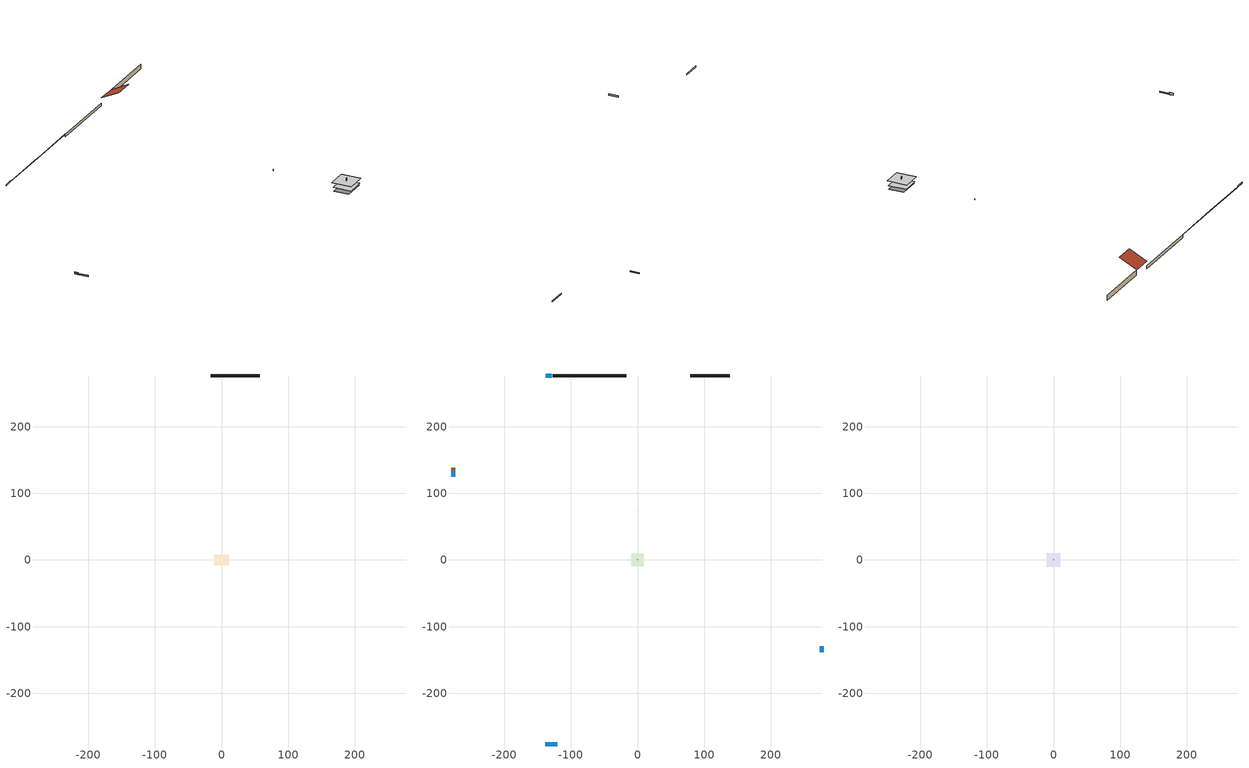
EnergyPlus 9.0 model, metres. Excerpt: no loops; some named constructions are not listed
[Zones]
finished basement
 floor foundation (SlabConstruction): -10.67,-7.62 -10.67,7.62 10.67,7.62 10.67,-7.62 z-2.13
 wall foundation (FndWallConstruction): 57.38,276.71 -15.77,276.71 z-2.13:0.61
living
 floor to finished basement (AdiabaticFloorConstruction Reversed): 9.02,9.02 9.02,-9.02 -9.02,-9.02 -9.02,9.02 z0.61
 wall outside (WallConstruction): 138.36,276.71 79,276.71 z0.61:5.49
 wall outside (RimJoistConstruction): -16.7,276.71 -71.56,276.71 z0.61:0.91
 wall outside (RimJoistConstruction 1): -72.49,276.71 -127.35,276.71 z0.61:0.91
 wall outside (AdiabaticWallConstruction 1): -276.71,138.36 -276.71,134.7 z0.61:2.64
 wall outside (AdiabaticWallConstruction): -138.36,-276.71 -120.07,-276.71 / -128.28,276.71 -137.43,276.71 / 276.71,-138.36 276.71,-129.21 / -276.71,133.77 -276.71,124.63 z0.61:1.83
 wall to unfinished attic (WallConstruction 1 Reversed): -0.61,0 0.61,0 z5.49:7.92
 window (WindowConstruction): -138.36,-276.71 -120.07,-276.71 z0.61:1.83
 window (WindowConstruction 1): -128.28,276.71 -137.43,276.71 z0.61:1.83
 window (WindowConstruction 2): 276.71,-138.36 276.71,-129.21 z0.61:1.83
 window (WindowConstruction 3): -276.71,133.77 -276.71,124.63 z0.61:1.83
 door (Door): -276.71,138.36 -276.71,134.7 z0.61:2.64
res ds res ac asys ret air zone
 floor adiabatic (AdiabaticConst): 0,74 0,74.1 0.1,74.1 0.1,74 z0
 wall adiabatic (AdiabaticConst): 0.1,74 0.1,74.1 0,74.1 0,74 0.1,74 z0:1
 ceiling adiabatic (AdiabaticConst): 0.1,74 0.1,74.1 0,74.1 0,74 z1
res ds res fur gas asys ret air zone
 floor adiabatic (AdiabaticConst): 0,74 0,74.1 0.1,74.1 0.1,74 z0
 wall adiabatic (AdiabaticConst): 0,74.1 0,74 0.1,74 0.1,74.1 0,74.1 z0:1
 ceiling adiabatic (AdiabaticConst): 0.1,74 0.1,74.1 0,74.1 0,74 z1
unfinished attic
 floor to living (FloorConstruction): -9.88,-9.88 -9.88,9.88 9.88,9.88 9.88,-9.88 z5.49
 roof outside (RoofConstruction): 58.31,276.71,5.49 58.31,259.04,14.32 78.07,259.04,14.32 78.07,276.71,5.49
[Construction]
AdiabaticFloorConstruction: FloorFinStudAndAirFloor, Plywood 0.75 in., Wood Floor, Floor Covering
FloorConstruction Reversed: Drywall 0.5 in., FloorUATrussandIns
WallConstruction 1: WallSheathing, WallStudAndCavity 2, Drywall 0.5 in.
[Schedule:Day:Interval]
res lighting schedule allday1: No, 01:00, 0.123751, 02:00, 0.0742506, 04:00, 0.0495004, 05:00, 0.0550333, 06:00, 0.151005, 07:00, 0.354518, 08:00, 0.448634, 09:00, 0.476771, 10:00, 0.490088, 11:00, 0.476763, 12:00, 0.458301, 13:00, 0.444976, 14:00, 0.441055, 15:00, 0.447927, 16:00, 0.48986, 17:00, 0.601585, 18:00, 0.797807, 19:00, 0.978646, 20:00, 0.990805, 21:00, 0.822578, 22:00, 0.620621, 23:00, 0.536431, 24:00, 0.249225
res lighting schedule allday2: No, 01:00, 0.123751, 02:00, 0.0742506, 04:00, 0.0495004, 05:00, 0.0547503, 06:00, 0.149594, 07:00, 0.351204, 08:00, 0.44444, 09:00, 0.470027, 10:00, 0.480931, 11:00, 0.467731, 12:00, 0.449442, 13:00, 0.436241, 14:00, 0.432357, 15:00, 0.435458, 16:00, 0.457541, 17:00, 0.526174, 18:00, 0.674382, 19:00, 0.867815, 20:00, 0.979613, 21:00, 0.912905, 22:00, 0.727145, 23:00, 0.638088, 24:00, 0.249225
res lighting schedule allday3: No, 01:00, 0.123751, 02:00, 0.0742506, 04:00, 0.0495004, 05:00, 0.0539769, 06:00, 0.145737, 07:00, 0.342151, 08:00, 0.432984, 09:00, 0.451822, 10:00, 0.456356, 11:00, 0.443495, 12:00, 0.425678, 13:00, 0.412817, 14:00, 0.409033, 15:00, 0.410444, 16:00, 0.422423, 17:00, 0.463778, 18:00, 0.567207, 19:00, 0.736351, 20:00, 0.89541, 21:00, 0.928337, 22:00, 0.807462, 23:00, 0.499769, 24:00, 0.249225
res lighting schedule allday4: No, 01:00, 0.123751, 02:00, 0.0742506, 04:00, 0.0495004, 05:00, 0.0529206, 06:00, 0.14047, 07:00, 0.329784, 08:00, 0.417334, 09:00, 0.427474, 10:00, 0.423826, 11:00, 0.411431, 12:00, 0.394257, 13:00, 0.381861, 14:00, 0.378214, 15:00, 0.377995, 16:00, 0.379305, 17:00, 0.386076, 18:00, 0.412203, 19:00, 0.483741, 20:00, 0.618803, 21:00, 0.782651, 22:00, 0.880006, 23:00, 0.59731, 24:00, 0.249225
res lighting schedule allday5: No, 01:00, 0.123751, 02:00, 0.0742506, 04:00, 0.0495004, 05:00, 0.0518642, 06:00, 0.135202, 07:00, 0.317417, 08:00, 0.401684, 09:00, 0.403727, 10:00, 0.392499, 11:00, 0.380568, 12:00, 0.364039, 13:00, 0.352108, 14:00, 0.348597, 15:00, 0.348344, 16:00, 0.349185, 17:00, 0.353494, 18:00, 0.37052, 19:00, 0.419884, 20:00, 0.522801, 21:00, 0.670504, 22:00, 0.799058, 23:00, 0.582332, 24:00, 0.249225
res lighting schedule allday6: No, 01:00, 0.123751, 02:00, 0.0742506, 04:00, 0.0495004, 05:00, 0.0510908, 06:00, 0.131346, 07:00, 0.308364, 08:00, 0.390227, 09:00, 0.386724, 10:00, 0.370329, 11:00, 0.358738, 12:00, 0.34268, 13:00, 0.33109, 14:00, 0.327679, 15:00, 0.327431, 16:00, 0.328169, 17:00, 0.3317, 18:00, 0.345176, 19:00, 0.384002, 20:00, 0.467137, 21:00, 0.595227, 22:00, 0.726082, 23:00, 0.557461, 24:00, 0.249225
res lighting schedule allday7: No, 01:00, 0.123751, 02:00, 0.0742506, 04:00, 0.0495004, 05:00, 0.0508078, 06:00, 0.129935, 07:00, 0.30505, 08:00, 0.386033, 09:00, 0.380581, 10:00, 0.362375, 11:00, 0.350909, 12:00, 0.335023, 13:00, 0.323557, 14:00, 0.320183, 15:00, 0.319942, 16:00, 0.320696, 17:00, 0.324296, 18:00, 0.337983, 19:00, 0.377272, 20:00, 0.461059, 21:00, 0.589559, 22:00, 0.71999, 23:00, 0.553959, 24:00, 0.249225
res lighting schedule allday8: No, 01:00, 0.123751, 02:00, 0.0742506, 04:00, 0.0495004, 05:00, 0.0510908, 06:00, 0.131346, 07:00, 0.308364, 08:00, 0.390227, 09:00, 0.386724, 10:00, 0.370329, 11:00, 0.358738, 12:00, 0.34268, 13:00, 0.33109, 14:00, 0.327679, 15:00, 0.327463, 16:00, 0.328508, 17:00, 0.333671, 18:00, 0.353343, 19:00, 0.408235, 20:00, 0.517996, 21:00, 0.667796, 22:00, 0.788015, 23:00, 0.571055, 24:00, 0.249225
res lighting schedule allday9: No, 01:00, 0.123751, 02:00, 0.0742506, 04:00, 0.0495004, 05:00, 0.0518642, 06:00, 0.135202, 07:00, 0.317417, 08:00, 0.401684, 09:00, 0.403727, 10:00, 0.392499, 11:00, 0.380568, 12:00, 0.364039, 13:00, 0.352108, 14:00, 0.348597, 15:00, 0.34858, 16:00, 0.351275, 17:00, 0.363405, 18:00, 0.404274, 19:00, 0.501103, 20:00, 0.656115, 21:00, 0.806081, 22:00, 0.850995, 23:00, 0.561051, 24:00, 0.249225
res lighting schedule allday10: No, 01:00, 0.123751, 02:00, 0.0742506, 04:00, 0.0495004, 05:00, 0.0529206, 06:00, 0.14047, 07:00, 0.329784, 08:00, 0.417334, 09:00, 0.427474, 10:00, 0.423826, 11:00, 0.411431, 12:00, 0.394257, 13:00, 0.381861, 14:00, 0.378214, 15:00, 0.378919, 16:00, 0.386741, 17:00, 0.41682, 18:00, 0.500557, 19:00, 0.655466, 20:00, 0.829225, 21:00, 0.905334, 22:00, 0.820928, 23:00, 0.509707, 24:00, 0.249225
res lighting schedule allday11: No, 01:00, 0.123751, 02:00, 0.0742506, 04:00, 0.0495004, 05:00, 0.0539769, 06:00, 0.145737, 07:00, 0.342151, 08:00, 0.432984, 09:00, 0.451822, 10:00, 0.456356, 11:00, 0.443495, 12:00, 0.425678, 13:00, 0.412817, 14:00, 0.409033, 15:00, 0.421324, 16:00, 0.481818, 17:00, 0.61218, 18:00, 0.804217, 19:00, 0.945912, 20:00, 0.918658, 21:00, 0.747013, 22:00, 0.56552, 23:00, 0.493046, 24:00, 0.249225
res lighting schedule allday12: No, 01:00, 0.123751, 02:00, 0.0742506, 04:00, 0.0495004, 05:00, 0.0547503, 06:00, 0.149594, 07:00, 0.351204, 08:00, 0.44444, 09:00, 0.470027, 10:00, 0.480931, 11:00, 0.467731, 12:00, 0.449442, 13:00, 0.436241, 14:00, 0.432357, 15:00, 0.445561, 16:00, 0.513103, 17:00, 0.660674, 18:00, 0.869445, 19:00, 1, 20:00, 0.932675, 21:00, 0.731582, 22:00, 0.553643, 23:00, 0.488328, 24:00, 0.249225
Schedule Day 17; Schedule Day 1; Schedule Day 16; Schedule Day 18; Schedule Day 19; Schedule Day 2; Schedule Day 20; Schedule Day 21; Schedule Day 3; Schedule Day 4; Schedule Day 5; Schedule Day 7; Schedule Day 8; Schedule Day 9; Window shading schedule allday1; Window shading schedule allday1 1; Window shading schedule allday1 2; Window shading schedule allday1 3; Window shading schedule allday11; Window shading schedule allday11 1; Window shading schedule allday11 2; Window shading schedule allday11 3; Window shading schedule allday12; Window shading schedule allday12 1; Window shading schedule allday12 2; Window shading schedule allday12 3; Window shading schedule allday2; Window shading schedule allday2 1; Window shading schedule allday2 2; Window shading schedule allday2 3; Window shading schedule allday3; Window shading schedule allday3 1; Window shading schedule allday3 2; Window shading schedule allday3 3; Window shading schedule allday4; Window shading schedule allday4 1; Window shading schedule allday4 2; Window shading schedule allday4 3: No, 24:00, 0
res cd electric allday1; res cd electric allday10; res cd electric allday11; res cd electric allday12; res cd electric allday2; res cd electric allday3; res cd electric allday4; res cd electric allday5; res cd electric allday6; res cd electric allday7; res cd electric allday8; res cd electric allday9: No, 01:00, 0.123457, 02:00, 0.0740741, 03:00, 0.0493827, 04:00, 0.0246914, 05:00, 0.0493827, 06:00, 0.0740741, 07:00, 0.197531, 08:00, 0.395062, 09:00, 0.592593, 10:00, 0.839506, 11:00, 0.962963, 12:00, 1, 13:00, 0.91358, 14:00, 0.82716, 15:00, 0.703704, 16:00, 0.753086, 17:00, 0.679012, 18:00, 0.666667, 20:00, 0.62963, 21:00, 0.641975, 22:00, 0.666667, 23:00, 0.54321, 24:00, 0.296296
res misc plug loads schedule allday1; res misc plug loads schedule allday12: No, 01:00, 0.559347, 03:00, 0.517396, 04:00, 0.503412, 05:00, 0.461461, 06:00, 0.503412, 07:00, 0.601298, 08:00, 0.657232, 09:00, 0.475445, 10:00, 0.321624, 11:00, 0.335608, 12:00, 0.349592, 13:00, 0.335608, 14:00, 0.391543, 15:00, 0.433494, 16:00, 0.447477, 17:00, 0.545363, 18:00, 0.741134, 19:00, 0.880971, 20:00, 0.936905, 21:00, 0.99284, 22:00, 0.964873, 23:00, 0.825036, 24:00, 0.699183
res misc plug loads schedule allday10: No, 01:00, 0.443712, 03:00, 0.410434, 04:00, 0.399341, 05:00, 0.366063, 06:00, 0.399341, 07:00, 0.476991, 08:00, 0.521362, 09:00, 0.377156, 10:00, 0.255135, 11:00, 0.266227, 12:00, 0.27732, 13:00, 0.266227, 14:00, 0.310599, 15:00, 0.343877, 16:00, 0.35497, 17:00, 0.43262, 18:00, 0.587919, 19:00, 0.698847, 20:00, 0.743218, 21:00, 0.787589, 22:00, 0.765404, 23:00, 0.654476, 24:00, 0.55464
res misc plug loads schedule allday11: No, 01:00, 0.442368, 03:00, 0.40919, 04:00, 0.398131, 05:00, 0.364953, 06:00, 0.398131, 07:00, 0.475545, 08:00, 0.519782, 09:00, 0.376013, 10:00, 0.254361, 11:00, 0.265421, 12:00, 0.27648, 13:00, 0.265421, 14:00, 0.309657, 15:00, 0.342835, 16:00, 0.353894, 17:00, 0.431309, 18:00, 0.586137, 19:00, 0.696729, 20:00, 0.740966, 21:00, 0.785203, 22:00, 0.763084, 23:00, 0.652493, 24:00, 0.55296
res misc plug loads schedule allday2: No, 01:00, 0.56338, 03:00, 0.521127, 04:00, 0.507042, 05:00, 0.464789, 06:00, 0.507042, 07:00, 0.605634, 08:00, 0.661972, 09:00, 0.478873, 10:00, 0.323944, 11:00, 0.338028, 12:00, 0.352113, 13:00, 0.338028, 14:00, 0.394366, 15:00, 0.43662, 16:00, 0.450704, 17:00, 0.549296, 18:00, 0.746479, 19:00, 0.887324, 20:00, 0.943662, 21:00, 1, 22:00, 0.971831, 23:00, 0.830986, 24:00, 0.704225
res misc plug loads schedule allday3; res misc plug loads schedule allday5: No, 01:00, 0.445057, 03:00, 0.411678, 04:00, 0.400551, 05:00, 0.367172, 06:00, 0.400551, 07:00, 0.478436, 08:00, 0.522942, 09:00, 0.378298, 10:00, 0.255908, 11:00, 0.267034, 12:00, 0.278161, 13:00, 0.267034, 14:00, 0.31154, 15:00, 0.344919, 16:00, 0.356046, 17:00, 0.433931, 18:00, 0.5897, 19:00, 0.700965, 20:00, 0.74547, 21:00, 0.789976, 22:00, 0.767723, 23:00, 0.656459, 24:00, 0.556321
res misc plug loads schedule allday4: No, 01:00, 0.443264, 03:00, 0.410019, 04:00, 0.398938, 05:00, 0.365693, 06:00, 0.398938, 07:00, 0.476509, 08:00, 0.520835, 09:00, 0.376775, 10:00, 0.254877, 11:00, 0.265959, 12:00, 0.27704, 13:00, 0.265959, 14:00, 0.310285, 15:00, 0.34353, 16:00, 0.354611, 17:00, 0.432183, 18:00, 0.587325, 19:00, 0.698141, 20:00, 0.742468, 21:00, 0.786794, 22:00, 0.764631, 23:00, 0.653815, 24:00, 0.55408
res misc plug loads schedule allday6; res misc plug loads schedule allday9: No, 01:00, 0.370657, 03:00, 0.342857, 04:00, 0.333591, 05:00, 0.305792, 06:00, 0.333591, 07:00, 0.398456, 08:00, 0.435522, 09:00, 0.315058, 10:00, 0.213128, 11:00, 0.222394, 12:00, 0.23166, 13:00, 0.222394, 14:00, 0.25946, 15:00, 0.287259, 16:00, 0.296525, 17:00, 0.36139, 18:00, 0.49112, 19:00, 0.583784, 20:00, 0.62085, 21:00, 0.657916, 22:00, 0.639383, 23:00, 0.546719, 24:00, 0.463321
res misc plug loads schedule allday7; res misc plug loads schedule allday8: No, 01:00, 0.367968, 03:00, 0.34037, 04:00, 0.331171, 05:00, 0.303573, 06:00, 0.331171, 07:00, 0.395565, 08:00, 0.432362, 09:00, 0.312772, 10:00, 0.211581, 11:00, 0.220781, 12:00, 0.22998, 13:00, 0.220781, 14:00, 0.257577, 15:00, 0.285175, 16:00, 0.294374, 17:00, 0.358768, 18:00, 0.487557, 19:00, 0.579549, 20:00, 0.616346, 21:00, 0.653142, 22:00, 0.634744, 23:00, 0.542752, 24:00, 0.459959
res mv_1 bath exhaust schedule allday1; res mv_1 bath exhaust schedule allday10; res mv_1 bath exhaust schedule allday11; res mv_1 bath exhaust schedule allday12; res mv_1 bath exhaust schedule allday2; res mv_1 bath exhaust schedule allday3; res mv_1 bath exhaust schedule allday4; res mv_1 bath exhaust schedule allday5; res mv_1 bath exhaust schedule allday6; res mv_1 bath exhaust schedule allday7; res mv_1 bath exhaust schedule allday8; res mv_1 bath exhaust schedule allday9: No, 04:00, 0, 05:00, 1, 24:00, 0
res mv_1 range exhaust schedule allday1; res mv_1 range exhaust schedule allday10; res mv_1 range exhaust schedule allday11; res mv_1 range exhaust schedule allday12; res mv_1 range exhaust schedule allday2; res mv_1 range exhaust schedule allday3; res mv_1 range exhaust schedule allday4; res mv_1 range exhaust schedule allday5; res mv_1 range exhaust schedule allday6; res mv_1 range exhaust schedule allday7; res mv_1 range exhaust schedule allday8; res mv_1 range exhaust schedule allday9: No, 15:00, 0, 16:00, 1, 24:00, 0
res nv_1 availability schedule allday1 on; res nv_1 availability schedule allday1 on 1; res nv_1 availability schedule allday1 on 10; res nv_1 availability schedule allday1 on 11; res nv_1 availability schedule allday1 on 2; res nv_1 availability schedule allday1 on 3; res nv_1 availability schedule allday1 on 4; res nv_1 availability schedule allday1 on 5; res nv_1 availability schedule allday1 on 6; res nv_1 availability schedule allday1 on 7; res nv_1 availability schedule allday1 on 8; res nv_1 availability schedule allday1 on 9: No, 01:00, 1, 02:00, 1, 03:00, 1, 04:00, 1, 05:00, 1, 06:00, 1, 07:00, 1, 08:00, 1, 09:00, 1, 10:00, 1, 11:00, 1, 12:00, 1, 13:00, 1, 14:00, 1, 15:00, 1, 16:00, 1, 17:00, 1, 18:00, 1, 19:00, 1, 20:00, 1, 21:00, 1, 22:00, 1, 23:00, 1, 24:00, 1
res nv_1 temp schedule allday1; res nv_1 temp schedule allday11; res nv_1 temp schedule allday12; res nv_1 temp schedule allday2; res nv_1 temp schedule allday3; res nv_1 temp schedule allday4: No, 01:00, 25, 24:00, 23.8889
res nv_1 temp schedule allday10; res nv_1 temp schedule allday5; res nv_1 temp schedule allday6: No, 24:00, 20.5556
res nv_1 temp schedule allday7; res nv_1 temp schedule allday8; res nv_1 temp schedule allday9: No, 01:00, 20.5556, 24:00, 22.2222
res occupants schedule allday1; res occupants schedule allday10; res occupants schedule allday11; res occupants schedule allday12; res occupants schedule allday2; res occupants schedule allday3; res occupants schedule allday4; res occupants schedule allday5; res occupants schedule allday6; res occupants schedule allday7; res occupants schedule allday8; res occupants schedule allday9: No, 07:00, 1, 08:00, 0.8831, 09:00, 0.40861, 16:00, 0.24189, 17:00, 0.29498, 18:00, 0.5531, 21:00, 0.89693, 24:00, 1
res range electric allday1; res range electric allday12; res range electric allday2: No, 02:00, 0.0466667, 04:00, 0.0266667, 05:00, 0.0466667, 06:00, 0.0733333, 07:00, 0.166667, 08:00, 0.28, 09:00, 0.306667, 10:00, 0.32, 11:00, 0.28, 12:00, 0.333333, 13:00, 0.38, 14:00, 0.306667, 15:00, 0.38, 16:00, 0.293333, 17:00, 0.613333, 18:00, 1, 19:00, 0.78, 20:00, 0.4, 21:00, 0.233333, 22:00, 0.166667, 23:00, 0.106667, 24:00, 0.0733333
res range electric allday10; res range electric allday11: No, 02:00, 0.0461562, 04:00, 0.026375, 05:00, 0.0461562, 06:00, 0.0725311, 07:00, 0.164844, 08:00, 0.276937, 09:00, 0.303312, 10:00, 0.3165, 11:00, 0.276937, 12:00, 0.329687, 13:00, 0.375843, 14:00, 0.303312, 15:00, 0.375843, 16:00, 0.290125, 17:00, 0.606624, 18:00, 0.989061, 19:00, 0.771468, 20:00, 0.395624, 21:00, 0.230781, 22:00, 0.164844, 23:00, 0.1055, 24:00, 0.0725311
res range electric allday3; res range electric allday5: No, 02:00, 0.0421574, 04:00, 0.0240899, 05:00, 0.0421574, 06:00, 0.0662473, 07:00, 0.150562, 08:00, 0.252944, 09:00, 0.277034, 10:00, 0.289079, 11:00, 0.252944, 12:00, 0.301124, 13:00, 0.343282, 14:00, 0.277034, 15:00, 0.343282, 16:00, 0.264989, 17:00, 0.554069, 18:00, 0.903373, 19:00, 0.704631, 20:00, 0.361349, 21:00, 0.210787, 22:00, 0.150562, 23:00, 0.0963598, 24:00, 0.0662473
res range electric allday4: No, 02:00, 0.0419872, 04:00, 0.0239927, 05:00, 0.0419872, 06:00, 0.0659799, 07:00, 0.149954, 08:00, 0.251923, 09:00, 0.275916, 10:00, 0.287912, 11:00, 0.251923, 12:00, 0.299909, 13:00, 0.341896, 14:00, 0.275916, 15:00, 0.341896, 16:00, 0.26392, 17:00, 0.551832, 18:00, 0.899727, 19:00, 0.701787, 20:00, 0.359891, 21:00, 0.209936, 22:00, 0.149954, 23:00, 0.0959708, 24:00, 0.0659799
res range electric allday6; res range electric allday9: No, 02:00, 0.0378608, 04:00, 0.0216348, 05:00, 0.0378608, 06:00, 0.0594956, 07:00, 0.135217, 08:00, 0.227165, 09:00, 0.2488, 10:00, 0.259617, 11:00, 0.227165, 12:00, 0.270435, 13:00, 0.308295, 14:00, 0.2488, 15:00, 0.308295, 16:00, 0.237982, 17:00, 0.4976, 18:00, 0.811304, 19:00, 0.632817, 20:00, 0.324521, 21:00, 0.189304, 22:00, 0.135217, 23:00, 0.086539, 24:00, 0.0594956
res range electric allday7; res range electric allday8: No, 02:00, 0.0381161, 04:00, 0.0217806, 05:00, 0.0381161, 06:00, 0.0598967, 07:00, 0.136129, 08:00, 0.228696, 09:00, 0.250477, 10:00, 0.261367, 11:00, 0.228696, 12:00, 0.272258, 13:00, 0.310374, 14:00, 0.250477, 15:00, 0.310374, 16:00, 0.239587, 17:00, 0.500954, 18:00, 0.816773, 19:00, 0.637083, 20:00, 0.326709, 21:00, 0.19058, 22:00, 0.136129, 23:00, 0.0871225, 24:00, 0.0598967
res refrig allday1; res refrig allday12: No, 01:00, 0.610949, 02:00, 0.595675, 03:00, 0.580401, 04:00, 0.565128, 06:00, 0.549854, 07:00, 0.580401, 08:00, 0.610949, 10:00, 0.626223, 12:00, 0.610949, 15:00, 0.641496, 16:00, 0.626223, 17:00, 0.672044, 18:00, 0.733139, 19:00, 0.763686, 20:00, 0.733139, 21:00, 0.717865, 22:00, 0.702591, 23:00, 0.672044, 24:00, 0.626223
res refrig allday10: No, 01:00, 0.679562, 02:00, 0.662573, 03:00, 0.645584, 04:00, 0.628595, 06:00, 0.611606, 07:00, 0.645584, 08:00, 0.679562, 10:00, 0.696551, 12:00, 0.679562, 15:00, 0.71354, 16:00, 0.696551, 17:00, 0.747518, 18:00, 0.815474, 19:00, 0.849453, 20:00, 0.815474, 21:00, 0.798485, 22:00, 0.781496, 23:00, 0.747518, 24:00, 0.696551
res refrig allday11: No, 01:00, 0.675182, 02:00, 0.658303, 03:00, 0.641423, 04:00, 0.624544, 06:00, 0.607664, 07:00, 0.641423, 08:00, 0.675182, 10:00, 0.692062, 12:00, 0.675182, 15:00, 0.708942, 16:00, 0.692062, 17:00, 0.742701, 18:00, 0.810219, 19:00, 0.843978, 20:00, 0.810219, 21:00, 0.793339, 22:00, 0.77646, 23:00, 0.742701, 24:00, 0.692062
res refrig allday2: No, 01:00, 0.609489, 02:00, 0.594252, 03:00, 0.579015, 04:00, 0.563777, 06:00, 0.54854, 07:00, 0.579015, 08:00, 0.609489, 10:00, 0.624726, 12:00, 0.609489, 15:00, 0.639964, 16:00, 0.624726, 17:00, 0.670438, 18:00, 0.731387, 19:00, 0.761861, 20:00, 0.731387, 21:00, 0.71615, 22:00, 0.700912, 23:00, 0.670438, 24:00, 0.624726
res refrig allday3; res refrig allday4; res refrig allday5: No, 01:00, 0.791241, 02:00, 0.77146, 03:00, 0.751679, 04:00, 0.731898, 06:00, 0.712117, 07:00, 0.751679, 08:00, 0.791241, 10:00, 0.811022, 12:00, 0.791241, 15:00, 0.830803, 16:00, 0.811022, 17:00, 0.870365, 18:00, 0.949489, 19:00, 0.989051, 20:00, 0.949489, 21:00, 0.929708, 22:00, 0.909927, 23:00, 0.870365, 24:00, 0.811022
res refrig allday6; res refrig allday7; res refrig allday8; res refrig allday9: No, 01:00, 0.8, 02:00, 0.78, 03:00, 0.76, 04:00, 0.74, 06:00, 0.72, 07:00, 0.76, 08:00, 0.8, 10:00, 0.82, 12:00, 0.8, 15:00, 0.84, 16:00, 0.82, 17:00, 0.88, 18:00, 0.96, 19:00, 1, 20:00, 0.96, 21:00, 0.94, 22:00, 0.92, 23:00, 0.88, 24:00, 0.82
Schedule Day 6: No, 24:00, 117.228
Window shading schedule allday10; Window shading schedule allday10 1; Window shading schedule allday10 2; Window shading schedule allday10 3; Window shading schedule allday5; Window shading schedule allday5 1; Window shading schedule allday5 2; Window shading schedule allday5 3; Window shading schedule allday6; Window shading schedule allday6 1; Window shading schedule allday6 2; Window shading schedule allday6 3; Window shading schedule allday7; Window shading schedule allday7 1; Window shading schedule allday7 2; Window shading schedule allday7 3; Window shading schedule allday8; Window shading schedule allday8 1; Window shading schedule allday8 2; Window shading schedule allday8 3; Window shading schedule allday9; Window shading schedule allday9 1; Window shading schedule allday9 2; Window shading schedule allday9 3: No, 24:00, 1
[Schedule:Week:Daily]
res lighting schedule Week Rule - Jan1-Jan6: Schedule Day 17, res lighting schedule allday1, res lighting schedule allday1, res lighting schedule allday1, res lighting schedule allday1, res lighting schedule allday1, res lighting schedule allday1, Schedule Day 17, Schedule Day 17, Schedule Day 17, Schedule Day 17, Schedule Day 17
res lighting schedule Week Rule - Jan7-Jan27: res lighting schedule allday1, res lighting schedule allday1, res lighting schedule allday1, res lighting schedule allday1, res lighting schedule allday1, res lighting schedule allday1, res lighting schedule allday1, Schedule Day 17, Schedule Day 17, Schedule Day 17, Schedule Day 17, Schedule Day 17
res lighting schedule Week Rule - Jan28-Feb3: res lighting schedule allday1, res lighting schedule allday1, res lighting schedule allday1, res lighting schedule allday1, res lighting schedule allday2, res lighting schedule allday2, res lighting schedule allday2, Schedule Day 17, Schedule Day 17, Schedule Day 17, Schedule Day 17, Schedule Day 17
res lighting schedule Week Rule - Feb4-Feb24: res lighting schedule allday2, res lighting schedule allday2, res lighting schedule allday2, res lighting schedule allday2, res lighting schedule allday2, res lighting schedule allday2, res lighting schedule allday2, Schedule Day 17, Schedule Day 17, Schedule Day 17, Schedule Day 17, Schedule Day 17
res lighting schedule Week Rule - Feb25-Mar3: res lighting schedule allday2, res lighting schedule allday2, res lighting schedule allday2, res lighting schedule allday2, res lighting schedule allday3, res lighting schedule allday3, res lighting schedule allday3, Schedule Day 17, Schedule Day 17, Schedule Day 17, Schedule Day 17, Schedule Day 17
res lighting schedule Week Rule - Mar4-Mar31: res lighting schedule allday3, res lighting schedule allday3, res lighting schedule allday3, res lighting schedule allday3, res lighting schedule allday3, res lighting schedule allday3, res lighting schedule allday3, Schedule Day 17, Schedule Day 17, Schedule Day 17, Schedule Day 17, Schedule Day 17
res lighting schedule Week Rule - Apr1-Apr28: res lighting schedule allday4, res lighting schedule allday4, res lighting schedule allday4, res lighting schedule allday4, res lighting schedule allday4, res lighting schedule allday4, res lighting schedule allday4, Schedule Day 17, Schedule Day 17, Schedule Day 17, Schedule Day 17, Schedule Day 17
res lighting schedule Week Rule - Apr29-May5: res lighting schedule allday4, res lighting schedule allday4, res lighting schedule allday5, res lighting schedule allday5, res lighting schedule allday5, res lighting schedule allday5, res lighting schedule allday5, Schedule Day 17, Schedule Day 17, Schedule Day 17, Schedule Day 17, Schedule Day 17
res lighting schedule Week Rule - May6-May26: res lighting schedule allday5, res lighting schedule allday5, res lighting schedule allday5, res lighting schedule allday5, res lighting schedule allday5, res lighting schedule allday5, res lighting schedule allday5, Schedule Day 17, Schedule Day 17, Schedule Day 17, Schedule Day 17, Schedule Day 17
res lighting schedule Week Rule - May27-Jun2: res lighting schedule allday5, res lighting schedule allday5, res lighting schedule allday5, res lighting schedule allday5, res lighting schedule allday5, res lighting schedule allday6, res lighting schedule allday6, Schedule Day 17, Schedule Day 17, Schedule Day 17, Schedule Day 17, Schedule Day 17
res lighting schedule Week Rule - Jun3-Jun30: res lighting schedule allday6, res lighting schedule allday6, res lighting schedule allday6, res lighting schedule allday6, res lighting schedule allday6, res lighting schedule allday6, res lighting schedule allday6, Schedule Day 17, Schedule Day 17, Schedule Day 17, Schedule Day 17, Schedule Day 17
res lighting schedule Week Rule - Jul1-Jul28: res lighting schedule allday7, res lighting schedule allday7, res lighting schedule allday7, res lighting schedule allday7, res lighting schedule allday7, res lighting schedule allday7, res lighting schedule allday7, Schedule Day 17, Schedule Day 17, Schedule Day 17, Schedule Day 17, Schedule Day 17
res lighting schedule Week Rule - Jul29-Aug4: res lighting schedule allday7, res lighting schedule allday7, res lighting schedule allday7, res lighting schedule allday8, res lighting schedule allday8, res lighting schedule allday8, res lighting schedule allday8, Schedule Day 17, Schedule Day 17, Schedule Day 17, Schedule Day 17, Schedule Day 17
res lighting schedule Week Rule - Aug5-Aug25: res lighting schedule allday8, res lighting schedule allday8, res lighting schedule allday8, res lighting schedule allday8, res lighting schedule allday8, res lighting schedule allday8, res lighting schedule allday8, Schedule Day 17, Schedule Day 17, Schedule Day 17, Schedule Day 17, Schedule Day 17
res lighting schedule Week Rule - Aug26-Sep1: res lighting schedule allday8, res lighting schedule allday8, res lighting schedule allday8, res lighting schedule allday8, res lighting schedule allday8, res lighting schedule allday8, res lighting schedule allday9, Schedule Day 17, Schedule Day 17, Schedule Day 17, Schedule Day 17, Schedule Day 17
res lighting schedule Week Rule - Sep2-Sep29: res lighting schedule allday9, res lighting schedule allday9, res lighting schedule allday9, res lighting schedule allday9, res lighting schedule allday9, res lighting schedule allday9, res lighting schedule allday9, Schedule Day 17, Schedule Day 17, Schedule Day 17, Schedule Day 17, Schedule Day 17
res lighting schedule Week Rule - Sep30-Oct6: res lighting schedule allday9, res lighting schedule allday10, res lighting schedule allday10, res lighting schedule allday10, res lighting schedule allday10, res lighting schedule allday10, res lighting schedule allday10, Schedule Day 17, Schedule Day 17, Schedule Day 17, Schedule Day 17, Schedule Day 17
res lighting schedule Week Rule - Oct7-Oct27: res lighting schedule allday10, res lighting schedule allday10, res lighting schedule allday10, res lighting schedule allday10, res lighting schedule allday10, res lighting schedule allday10, res lighting schedule allday10, Schedule Day 17, Schedule Day 17, Schedule Day 17, Schedule Day 17, Schedule Day 17
res lighting schedule Week Rule - Oct28-Nov3: res lighting schedule allday10, res lighting schedule allday10, res lighting schedule allday10, res lighting schedule allday10, res lighting schedule allday11, res lighting schedule allday11, res lighting schedule allday11, Schedule Day 17, Schedule Day 17, Schedule Day 17, Schedule Day 17, Schedule Day 17
res lighting schedule Week Rule - Nov4-Nov24: res lighting schedule allday11, res lighting schedule allday11, res lighting schedule allday11, res lighting schedule allday11, res lighting schedule allday11, res lighting schedule allday11, res lighting schedule allday11, Schedule Day 17, Schedule Day 17, Schedule Day 17, Schedule Day 17, Schedule Day 17
res lighting schedule Week Rule - Nov25-Dec1: res lighting schedule allday11, res lighting schedule allday11, res lighting schedule allday11, res lighting schedule allday11, res lighting schedule allday11, res lighting schedule allday11, res lighting schedule allday12, Schedule Day 17, Schedule Day 17, Schedule Day 17, Schedule Day 17, Schedule Day 17
res lighting schedule Week Rule - Dec2-Dec31: res lighting schedule allday12, res lighting schedule allday12, res lighting schedule allday12, res lighting schedule allday12, res lighting schedule allday12, res lighting schedule allday12, res lighting schedule allday12, Schedule Day 17, Schedule Day 17, Schedule Day 17, Schedule Day 17, Schedule Day 17
res cd electric Week Rule - Jan1-Jan6: Schedule Day 7, res cd electric allday1, res cd electric allday1, res cd electric allday1, res cd electric allday1, res cd electric allday1, res cd electric allday1, Schedule Day 7, Schedule Day 7, Schedule Day 7, Schedule Day 7, Schedule Day 7
res cd electric Week Rule - Jan7-Jan27: res cd electric allday1, res cd electric allday1, res cd electric allday1, res cd electric allday1, res cd electric allday1, res cd electric allday1, res cd electric allday1, Schedule Day 7, Schedule Day 7, Schedule Day 7, Schedule Day 7, Schedule Day 7
res cd electric Week Rule - Jan28-Feb3: res cd electric allday1, res cd electric allday1, res cd electric allday1, res cd electric allday1, res cd electric allday2, res cd electric allday2, res cd electric allday2, Schedule Day 7, Schedule Day 7, Schedule Day 7, Schedule Day 7, Schedule Day 7
res cd electric Week Rule - Feb4-Feb24: res cd electric allday2, res cd electric allday2, res cd electric allday2, res cd electric allday2, res cd electric allday2, res cd electric allday2, res cd electric allday2, Schedule Day 7, Schedule Day 7, Schedule Day 7, Schedule Day 7, Schedule Day 7
res cd electric Week Rule - Feb25-Mar3: res cd electric allday2, res cd electric allday2, res cd electric allday2, res cd electric allday2, res cd electric allday3, res cd electric allday3, res cd electric allday3, Schedule Day 7, Schedule Day 7, Schedule Day 7, Schedule Day 7, Schedule Day 7
res cd electric Week Rule - Mar4-Mar31: res cd electric allday3, res cd electric allday3, res cd electric allday3, res cd electric allday3, res cd electric allday3, res cd electric allday3, res cd electric allday3, Schedule Day 7, Schedule Day 7, Schedule Day 7, Schedule Day 7, Schedule Day 7
res cd electric Week Rule - Apr1-Apr28: res cd electric allday4, res cd electric allday4, res cd electric allday4, res cd electric allday4, res cd electric allday4, res cd electric allday4, res cd electric allday4, Schedule Day 7, Schedule Day 7, Schedule Day 7, Schedule Day 7, Schedule Day 7
res cd electric Week Rule - Apr29-May5: res cd electric allday4, res cd electric allday4, res cd electric allday5, res cd electric allday5, res cd electric allday5, res cd electric allday5, res cd electric allday5, Schedule Day 7, Schedule Day 7, Schedule Day 7, Schedule Day 7, Schedule Day 7
res cd electric Week Rule - May6-May26: res cd electric allday5, res cd electric allday5, res cd electric allday5, res cd electric allday5, res cd electric allday5, res cd electric allday5, res cd electric allday5, Schedule Day 7, Schedule Day 7, Schedule Day 7, Schedule Day 7, Schedule Day 7
res cd electric Week Rule - May27-Jun2: res cd electric allday5, res cd electric allday5, res cd electric allday5, res cd electric allday5, res cd electric allday5, res cd electric allday6, res cd electric allday6, Schedule Day 7, Schedule Day 7, Schedule Day 7, Schedule Day 7, Schedule Day 7
res cd electric Week Rule - Jun3-Jun30: res cd electric allday6, res cd electric allday6, res cd electric allday6, res cd electric allday6, res cd electric allday6, res cd electric allday6, res cd electric allday6, Schedule Day 7, Schedule Day 7, Schedule Day 7, Schedule Day 7, Schedule Day 7
res cd electric Week Rule - Jul1-Jul28: res cd electric allday7, res cd electric allday7, res cd electric allday7, res cd electric allday7, res cd electric allday7, res cd electric allday7, res cd electric allday7, Schedule Day 7, Schedule Day 7, Schedule Day 7, Schedule Day 7, Schedule Day 7
res cd electric Week Rule - Jul29-Aug4: res cd electric allday7, res cd electric allday7, res cd electric allday7, res cd electric allday8, res cd electric allday8, res cd electric allday8, res cd electric allday8, Schedule Day 7, Schedule Day 7, Schedule Day 7, Schedule Day 7, Schedule Day 7
res cd electric Week Rule - Aug5-Aug25: res cd electric allday8, res cd electric allday8, res cd electric allday8, res cd electric allday8, res cd electric allday8, res cd electric allday8, res cd electric allday8, Schedule Day 7, Schedule Day 7, Schedule Day 7, Schedule Day 7, Schedule Day 7
res cd electric Week Rule - Aug26-Sep1: res cd electric allday8, res cd electric allday8, res cd electric allday8, res cd electric allday8, res cd electric allday8, res cd electric allday8, res cd electric allday9, Schedule Day 7, Schedule Day 7, Schedule Day 7, Schedule Day 7, Schedule Day 7
res cd electric Week Rule - Sep2-Sep29: res cd electric allday9, res cd electric allday9, res cd electric allday9, res cd electric allday9, res cd electric allday9, res cd electric allday9, res cd electric allday9, Schedule Day 7, Schedule Day 7, Schedule Day 7, Schedule Day 7, Schedule Day 7
res cd electric Week Rule - Sep30-Oct6: res cd electric allday9, res cd electric allday10, res cd electric allday10, res cd electric allday10, res cd electric allday10, res cd electric allday10, res cd electric allday10, Schedule Day 7, Schedule Day 7, Schedule Day 7, Schedule Day 7, Schedule Day 7
res cd electric Week Rule - Oct7-Oct27: res cd electric allday10, res cd electric allday10, res cd electric allday10, res cd electric allday10, res cd electric allday10, res cd electric allday10, res cd electric allday10, Schedule Day 7, Schedule Day 7, Schedule Day 7, Schedule Day 7, Schedule Day 7
res cd electric Week Rule - Oct28-Nov3: res cd electric allday10, res cd electric allday10, res cd electric allday10, res cd electric allday10, res cd electric allday11, res cd electric allday11, res cd electric allday11, Schedule Day 7, Schedule Day 7, Schedule Day 7, Schedule Day 7, Schedule Day 7
res cd electric Week Rule - Nov4-Nov24: res cd electric allday11, res cd electric allday11, res cd electric allday11, res cd electric allday11, res cd electric allday11, res cd electric allday11, res cd electric allday11, Schedule Day 7, Schedule Day 7, Schedule Day 7, Schedule Day 7, Schedule Day 7
res cd electric Week Rule - Nov25-Dec1: res cd electric allday11, res cd electric allday11, res cd electric allday11, res cd electric allday11, res cd electric allday11, res cd electric allday11, res cd electric allday12, Schedule Day 7, Schedule Day 7, Schedule Day 7, Schedule Day 7, Schedule Day 7
res cd electric Week Rule - Dec2-Dec31: res cd electric allday12, res cd electric allday12, res cd electric allday12, res cd electric allday12, res cd electric allday12, res cd electric allday12, res cd electric allday12, Schedule Day 7, Schedule Day 7, Schedule Day 7, Schedule Day 7, Schedule Day 7
res misc plug loads schedule Week Rule - Jan1-Jan6: Schedule Day 16, res misc plug loads schedule allday1, res misc plug loads schedule allday1, res misc plug loads schedule allday1, res misc plug loads schedule allday1, res misc plug loads schedule allday1, res misc plug loads schedule allday1, Schedule Day 16, Schedule Day 16, Schedule Day 16, Schedule Day 16, Schedule Day 16
res misc plug loads schedule Week Rule - Jan7-Jan27: res misc plug loads schedule allday1, res misc plug loads schedule allday1, res misc plug loads schedule allday1, res misc plug loads schedule allday1, res misc plug loads schedule allday1, res misc plug loads schedule allday1, res misc plug loads schedule allday1, Schedule Day 16, Schedule Day 16, Schedule Day 16, Schedule Day 16, Schedule Day 16
res misc plug loads schedule Week Rule - Jan28-Feb3: res misc plug loads schedule allday1, res misc plug loads schedule allday1, res misc plug loads schedule allday1, res misc plug loads schedule allday1, res misc plug loads schedule allday2, res misc plug loads schedule allday2, res misc plug loads schedule allday2, Schedule Day 16, Schedule Day 16, Schedule Day 16, Schedule Day 16, Schedule Day 16
res misc plug loads schedule Week Rule - Feb4-Feb24: res misc plug loads schedule allday2, res misc plug loads schedule allday2, res misc plug loads schedule allday2, res misc plug loads schedule allday2, res misc plug loads schedule allday2, res misc plug loads schedule allday2, res misc plug loads schedule allday2, Schedule Day 16, Schedule Day 16, Schedule Day 16, Schedule Day 16, Schedule Day 16
res misc plug loads schedule Week Rule - Feb25-Mar3: res misc plug loads schedule allday2, res misc plug loads schedule allday2, res misc plug loads schedule allday2, res misc plug loads schedule allday2, res misc plug loads schedule allday3, res misc plug loads schedule allday3, res misc plug loads schedule allday3, Schedule Day 16, Schedule Day 16, Schedule Day 16, Schedule Day 16, Schedule Day 16
res misc plug loads schedule Week Rule - Mar4-Mar31: res misc plug loads schedule allday3, res misc plug loads schedule allday3, res misc plug loads schedule allday3, res misc plug loads schedule allday3, res misc plug loads schedule allday3, res misc plug loads schedule allday3, res misc plug loads schedule allday3, Schedule Day 16, Schedule Day 16, Schedule Day 16, Schedule Day 16, Schedule Day 16
res misc plug loads schedule Week Rule - Apr1-Apr28: res misc plug loads schedule allday4, res misc plug loads schedule allday4, res misc plug loads schedule allday4, res misc plug loads schedule allday4, res misc plug loads schedule allday4, res misc plug loads schedule allday4, res misc plug loads schedule allday4, Schedule Day 16, Schedule Day 16, Schedule Day 16, Schedule Day 16, Schedule Day 16
res misc plug loads schedule Week Rule - Apr29-May5: res misc plug loads schedule allday4, res misc plug loads schedule allday4, res misc plug loads schedule allday5, res misc plug loads schedule allday5, res misc plug loads schedule allday5, res misc plug loads schedule allday5, res misc plug loads schedule allday5, Schedule Day 16, Schedule Day 16, Schedule Day 16, Schedule Day 16, Schedule Day 16
res misc plug loads schedule Week Rule - May6-May26: res misc plug loads schedule allday5, res misc plug loads schedule allday5, res misc plug loads schedule allday5, res misc plug loads schedule allday5, res misc plug loads schedule allday5, res misc plug loads schedule allday5, res misc plug loads schedule allday5, Schedule Day 16, Schedule Day 16, Schedule Day 16, Schedule Day 16, Schedule Day 16
res misc plug loads schedule Week Rule - May27-Jun2: res misc plug loads schedule allday5, res misc plug loads schedule allday5, res misc plug loads schedule allday5, res misc plug loads schedule allday5, res misc plug loads schedule allday5, res misc plug loads schedule allday6, res misc plug loads schedule allday6, Schedule Day 16, Schedule Day 16, Schedule Day 16, Schedule Day 16, Schedule Day 16
res misc plug loads schedule Week Rule - Jun3-Jun30: res misc plug loads schedule allday6, res misc plug loads schedule allday6, res misc plug loads schedule allday6, res misc plug loads schedule allday6, res misc plug loads schedule allday6, res misc plug loads schedule allday6, res misc plug loads schedule allday6, Schedule Day 16, Schedule Day 16, Schedule Day 16, Schedule Day 16, Schedule Day 16
res misc plug loads schedule Week Rule - Jul1-Jul28: res misc plug loads schedule allday7, res misc plug loads schedule allday7, res misc plug loads schedule allday7, res misc plug loads schedule allday7, res misc plug loads schedule allday7, res misc plug loads schedule allday7, res misc plug loads schedule allday7, Schedule Day 16, Schedule Day 16, Schedule Day 16, Schedule Day 16, Schedule Day 16
res misc plug loads schedule Week Rule - Jul29-Aug4: res misc plug loads schedule allday7, res misc plug loads schedule allday7, res misc plug loads schedule allday7, res misc plug loads schedule allday8, res misc plug loads schedule allday8, res misc plug loads schedule allday8, res misc plug loads schedule allday8, Schedule Day 16, Schedule Day 16, Schedule Day 16, Schedule Day 16, Schedule Day 16
res misc plug loads schedule Week Rule - Aug5-Aug25: res misc plug loads schedule allday8, res misc plug loads schedule allday8, res misc plug loads schedule allday8, res misc plug loads schedule allday8, res misc plug loads schedule allday8, res misc plug loads schedule allday8, res misc plug loads schedule allday8, Schedule Day 16, Schedule Day 16, Schedule Day 16, Schedule Day 16, Schedule Day 16
res misc plug loads schedule Week Rule - Aug26-Sep1: res misc plug loads schedule allday8, res misc plug loads schedule allday8, res misc plug loads schedule allday8, res misc plug loads schedule allday8, res misc plug loads schedule allday8, res misc plug loads schedule allday8, res misc plug loads schedule allday9, Schedule Day 16, Schedule Day 16, Schedule Day 16, Schedule Day 16, Schedule Day 16
res misc plug loads schedule Week Rule - Sep2-Sep29: res misc plug loads schedule allday9, res misc plug loads schedule allday9, res misc plug loads schedule allday9, res misc plug loads schedule allday9, res misc plug loads schedule allday9, res misc plug loads schedule allday9, res misc plug loads schedule allday9, Schedule Day 16, Schedule Day 16, Schedule Day 16, Schedule Day 16, Schedule Day 16
res misc plug loads schedule Week Rule - Sep30-Oct6: res misc plug loads schedule allday9, res misc plug loads schedule allday10, res misc plug loads schedule allday10, res misc plug loads schedule allday10, res misc plug loads schedule allday10, res misc plug loads schedule allday10, res misc plug loads schedule allday10, Schedule Day 16, Schedule Day 16, Schedule Day 16, Schedule Day 16, Schedule Day 16
res misc plug loads schedule Week Rule - Oct7-Oct27: res misc plug loads schedule allday10, res misc plug loads schedule allday10, res misc plug loads schedule allday10, res misc plug loads schedule allday10, res misc plug loads schedule allday10, res misc plug loads schedule allday10, res misc plug loads schedule allday10, Schedule Day 16, Schedule Day 16, Schedule Day 16, Schedule Day 16, Schedule Day 16
res misc plug loads schedule Week Rule - Oct28-Nov3: res misc plug loads schedule allday10, res misc plug loads schedule allday10, res misc plug loads schedule allday10, res misc plug loads schedule allday10, res misc plug loads schedule allday11, res misc plug loads schedule allday11, res misc plug loads schedule allday11, Schedule Day 16, Schedule Day 16, Schedule Day 16, Schedule Day 16, Schedule Day 16
res misc plug loads schedule Week Rule - Nov4-Nov24: res misc plug loads schedule allday11, res misc plug loads schedule allday11, res misc plug loads schedule allday11, res misc plug loads schedule allday11, res misc plug loads schedule allday11, res misc plug loads schedule allday11, res misc plug loads schedule allday11, Schedule Day 16, Schedule Day 16, Schedule Day 16, Schedule Day 16, Schedule Day 16
res misc plug loads schedule Week Rule - Nov25-Dec1: res misc plug loads schedule allday11, res misc plug loads schedule allday11, res misc plug loads schedule allday11, res misc plug loads schedule allday11, res misc plug loads schedule allday11, res misc plug loads schedule allday11, res misc plug loads schedule allday12, Schedule Day 16, Schedule Day 16, Schedule Day 16, Schedule Day 16, Schedule Day 16
res misc plug loads schedule Week Rule - Dec2-Dec31: res misc plug loads schedule allday12, res misc plug loads schedule allday12, res misc plug loads schedule allday12, res misc plug loads schedule allday12, res misc plug loads schedule allday12, res misc plug loads schedule allday12, res misc plug loads schedule allday12, Schedule Day 16, Schedule Day 16, Schedule Day 16, Schedule Day 16, Schedule Day 16
res mv_1 bath exhaust schedule Week Rule - Jan1-Jan6: Schedule Day 21, res mv_1 bath exhaust schedule allday1, res mv_1 bath exhaust schedule allday1, res mv_1 bath exhaust schedule allday1, res mv_1 bath exhaust schedule allday1, res mv_1 bath exhaust schedule allday1, res mv_1 bath exhaust schedule allday1, Schedule Day 21, Schedule Day 21, Schedule Day 21, Schedule Day 21, Schedule Day 21
res mv_1 bath exhaust schedule Week Rule - Jan7-Jan27: res mv_1 bath exhaust schedule allday1, res mv_1 bath exhaust schedule allday1, res mv_1 bath exhaust schedule allday1, res mv_1 bath exhaust schedule allday1, res mv_1 bath exhaust schedule allday1, res mv_1 bath exhaust schedule allday1, res mv_1 bath exhaust schedule allday1, Schedule Day 21, Schedule Day 21, Schedule Day 21, Schedule Day 21, Schedule Day 21
res mv_1 bath exhaust schedule Week Rule - Jan28-Feb3: res mv_1 bath exhaust schedule allday1, res mv_1 bath exhaust schedule allday1, res mv_1 bath exhaust schedule allday1, res mv_1 bath exhaust schedule allday1, res mv_1 bath exhaust schedule allday2, res mv_1 bath exhaust schedule allday2, res mv_1 bath exhaust schedule allday2, Schedule Day 21, Schedule Day 21, Schedule Day 21, Schedule Day 21, Schedule Day 21
res mv_1 bath exhaust schedule Week Rule - Feb4-Feb24: res mv_1 bath exhaust schedule allday2, res mv_1 bath exhaust schedule allday2, res mv_1 bath exhaust schedule allday2, res mv_1 bath exhaust schedule allday2, res mv_1 bath exhaust schedule allday2, res mv_1 bath exhaust schedule allday2, res mv_1 bath exhaust schedule allday2, Schedule Day 21, Schedule Day 21, Schedule Day 21, Schedule Day 21, Schedule Day 21
res mv_1 bath exhaust schedule Week Rule - Feb25-Mar3: res mv_1 bath exhaust schedule allday2, res mv_1 bath exhaust schedule allday2, res mv_1 bath exhaust schedule allday2, res mv_1 bath exhaust schedule allday2, res mv_1 bath exhaust schedule allday3, res mv_1 bath exhaust schedule allday3, res mv_1 bath exhaust schedule allday3, Schedule Day 21, Schedule Day 21, Schedule Day 21, Schedule Day 21, Schedule Day 21
res mv_1 bath exhaust schedule Week Rule - Mar4-Mar31: res mv_1 bath exhaust schedule allday3, res mv_1 bath exhaust schedule allday3, res mv_1 bath exhaust schedule allday3, res mv_1 bath exhaust schedule allday3, res mv_1 bath exhaust schedule allday3, res mv_1 bath exhaust schedule allday3, res mv_1 bath exhaust schedule allday3, Schedule Day 21, Schedule Day 21, Schedule Day 21, Schedule Day 21, Schedule Day 21
res mv_1 bath exhaust schedule Week Rule - Apr1-Apr28: res mv_1 bath exhaust schedule allday4, res mv_1 bath exhaust schedule allday4, res mv_1 bath exhaust schedule allday4, res mv_1 bath exhaust schedule allday4, res mv_1 bath exhaust schedule allday4, res mv_1 bath exhaust schedule allday4, res mv_1 bath exhaust schedule allday4, Schedule Day 21, Schedule Day 21, Schedule Day 21, Schedule Day 21, Schedule Day 21
res mv_1 bath exhaust schedule Week Rule - Apr29-May5: res mv_1 bath exhaust schedule allday4, res mv_1 bath exhaust schedule allday4, res mv_1 bath exhaust schedule allday5, res mv_1 bath exhaust schedule allday5, res mv_1 bath exhaust schedule allday5, res mv_1 bath exhaust schedule allday5, res mv_1 bath exhaust schedule allday5, Schedule Day 21, Schedule Day 21, Schedule Day 21, Schedule Day 21, Schedule Day 21
res mv_1 bath exhaust schedule Week Rule - May6-May26: res mv_1 bath exhaust schedule allday5, res mv_1 bath exhaust schedule allday5, res mv_1 bath exhaust schedule allday5, res mv_1 bath exhaust schedule allday5, res mv_1 bath exhaust schedule allday5, res mv_1 bath exhaust schedule allday5, res mv_1 bath exhaust schedule allday5, Schedule Day 21, Schedule Day 21, Schedule Day 21, Schedule Day 21, Schedule Day 21
res mv_1 bath exhaust schedule Week Rule - May27-Jun2: res mv_1 bath exhaust schedule allday5, res mv_1 bath exhaust schedule allday5, res mv_1 bath exhaust schedule allday5, res mv_1 bath exhaust schedule allday5, res mv_1 bath exhaust schedule allday5, res mv_1 bath exhaust schedule allday6, res mv_1 bath exhaust schedule allday6, Schedule Day 21, Schedule Day 21, Schedule Day 21, Schedule Day 21, Schedule Day 21
res mv_1 bath exhaust schedule Week Rule - Jun3-Jun30: res mv_1 bath exhaust schedule allday6, res mv_1 bath exhaust schedule allday6, res mv_1 bath exhaust schedule allday6, res mv_1 bath exhaust schedule allday6, res mv_1 bath exhaust schedule allday6, res mv_1 bath exhaust schedule allday6, res mv_1 bath exhaust schedule allday6, Schedule Day 21, Schedule Day 21, Schedule Day 21, Schedule Day 21, Schedule Day 21
res mv_1 bath exhaust schedule Week Rule - Jul1-Jul28: res mv_1 bath exhaust schedule allday7, res mv_1 bath exhaust schedule allday7, res mv_1 bath exhaust schedule allday7, res mv_1 bath exhaust schedule allday7, res mv_1 bath exhaust schedule allday7, res mv_1 bath exhaust schedule allday7, res mv_1 bath exhaust schedule allday7, Schedule Day 21, Schedule Day 21, Schedule Day 21, Schedule Day 21, Schedule Day 21
res mv_1 bath exhaust schedule Week Rule - Jul29-Aug4: res mv_1 bath exhaust schedule allday7, res mv_1 bath exhaust schedule allday7, res mv_1 bath exhaust schedule allday7, res mv_1 bath exhaust schedule allday8, res mv_1 bath exhaust schedule allday8, res mv_1 bath exhaust schedule allday8, res mv_1 bath exhaust schedule allday8, Schedule Day 21, Schedule Day 21, Schedule Day 21, Schedule Day 21, Schedule Day 21
res mv_1 bath exhaust schedule Week Rule - Aug5-Aug25: res mv_1 bath exhaust schedule allday8, res mv_1 bath exhaust schedule allday8, res mv_1 bath exhaust schedule allday8, res mv_1 bath exhaust schedule allday8, res mv_1 bath exhaust schedule allday8, res mv_1 bath exhaust schedule allday8, res mv_1 bath exhaust schedule allday8, Schedule Day 21, Schedule Day 21, Schedule Day 21, Schedule Day 21, Schedule Day 21
res mv_1 bath exhaust schedule Week Rule - Aug26-Sep1: res mv_1 bath exhaust schedule allday8, res mv_1 bath exhaust schedule allday8, res mv_1 bath exhaust schedule allday8, res mv_1 bath exhaust schedule allday8, res mv_1 bath exhaust schedule allday8, res mv_1 bath exhaust schedule allday8, res mv_1 bath exhaust schedule allday9, Schedule Day 21, Schedule Day 21, Schedule Day 21, Schedule Day 21, Schedule Day 21
res mv_1 bath exhaust schedule Week Rule - Sep2-Sep29: res mv_1 bath exhaust schedule allday9, res mv_1 bath exhaust schedule allday9, res mv_1 bath exhaust schedule allday9, res mv_1 bath exhaust schedule allday9, res mv_1 bath exhaust schedule allday9, res mv_1 bath exhaust schedule allday9, res mv_1 bath exhaust schedule allday9, Schedule Day 21, Schedule Day 21, Schedule Day 21, Schedule Day 21, Schedule Day 21
res mv_1 bath exhaust schedule Week Rule - Sep30-Oct6: res mv_1 bath exhaust schedule allday9, res mv_1 bath exhaust schedule allday10, res mv_1 bath exhaust schedule allday10, res mv_1 bath exhaust schedule allday10, res mv_1 bath exhaust schedule allday10, res mv_1 bath exhaust schedule allday10, res mv_1 bath exhaust schedule allday10, Schedule Day 21, Schedule Day 21, Schedule Day 21, Schedule Day 21, Schedule Day 21
res mv_1 bath exhaust schedule Week Rule - Oct7-Oct27: res mv_1 bath exhaust schedule allday10, res mv_1 bath exhaust schedule allday10, res mv_1 bath exhaust schedule allday10, res mv_1 bath exhaust schedule allday10, res mv_1 bath exhaust schedule allday10, res mv_1 bath exhaust schedule allday10, res mv_1 bath exhaust schedule allday10, Schedule Day 21, Schedule Day 21, Schedule Day 21, Schedule Day 21, Schedule Day 21
res mv_1 bath exhaust schedule Week Rule - Oct28-Nov3: res mv_1 bath exhaust schedule allday10, res mv_1 bath exhaust schedule allday10, res mv_1 bath exhaust schedule allday10, res mv_1 bath exhaust schedule allday10, res mv_1 bath exhaust schedule allday11, res mv_1 bath exhaust schedule allday11, res mv_1 bath exhaust schedule allday11, Schedule Day 21, Schedule Day 21, Schedule Day 21, Schedule Day 21, Schedule Day 21
res mv_1 bath exhaust schedule Week Rule - Nov4-Nov24: res mv_1 bath exhaust schedule allday11, res mv_1 bath exhaust schedule allday11, res mv_1 bath exhaust schedule allday11, res mv_1 bath exhaust schedule allday11, res mv_1 bath exhaust schedule allday11, res mv_1 bath exhaust schedule allday11, res mv_1 bath exhaust schedule allday11, Schedule Day 21, Schedule Day 21, Schedule Day 21, Schedule Day 21, Schedule Day 21
res mv_1 bath exhaust schedule Week Rule - Nov25-Dec1: res mv_1 bath exhaust schedule allday11, res mv_1 bath exhaust schedule allday11, res mv_1 bath exhaust schedule allday11, res mv_1 bath exhaust schedule allday11, res mv_1 bath exhaust schedule allday11, res mv_1 bath exhaust schedule allday11, res mv_1 bath exhaust schedule allday12, Schedule Day 21, Schedule Day 21, Schedule Day 21, Schedule Day 21, Schedule Day 21
res mv_1 bath exhaust schedule Week Rule - Dec2-Dec31: res mv_1 bath exhaust schedule allday12, res mv_1 bath exhaust schedule allday12, res mv_1 bath exhaust schedule allday12, res mv_1 bath exhaust schedule allday12, res mv_1 bath exhaust schedule allday12, res mv_1 bath exhaust schedule allday12, res mv_1 bath exhaust schedule allday12, Schedule Day 21, Schedule Day 21, Schedule Day 21, Schedule Day 21, Schedule Day 21
res mv_1 range exhaust schedule Week Rule - Jan1-Jan6: Schedule Day 20, res mv_1 range exhaust schedule allday1, res mv_1 range exhaust schedule allday1, res mv_1 range exhaust schedule allday1, res mv_1 range exhaust schedule allday1, res mv_1 range exhaust schedule allday1, res mv_1 range exhaust schedule allday1, Schedule Day 20, Schedule Day 20, Schedule Day 20, Schedule Day 20, Schedule Day 20
res mv_1 range exhaust schedule Week Rule - Jan7-Jan27: res mv_1 range exhaust schedule allday1, res mv_1 range exhaust schedule allday1, res mv_1 range exhaust schedule allday1, res mv_1 range exhaust schedule allday1, res mv_1 range exhaust schedule allday1, res mv_1 range exhaust schedule allday1, res mv_1 range exhaust schedule allday1, Schedule Day 20, Schedule Day 20, Schedule Day 20, Schedule Day 20, Schedule Day 20
res mv_1 range exhaust schedule Week Rule - Jan28-Feb3: res mv_1 range exhaust schedule allday1, res mv_1 range exhaust schedule allday1, res mv_1 range exhaust schedule allday1, res mv_1 range exhaust schedule allday1, res mv_1 range exhaust schedule allday2, res mv_1 range exhaust schedule allday2, res mv_1 range exhaust schedule allday2, Schedule Day 20, Schedule Day 20, Schedule Day 20, Schedule Day 20, Schedule Day 20
res mv_1 range exhaust schedule Week Rule - Feb4-Feb24: res mv_1 range exhaust schedule allday2, res mv_1 range exhaust schedule allday2, res mv_1 range exhaust schedule allday2, res mv_1 range exhaust schedule allday2, res mv_1 range exhaust schedule allday2, res mv_1 range exhaust schedule allday2, res mv_1 range exhaust schedule allday2, Schedule Day 20, Schedule Day 20, Schedule Day 20, Schedule Day 20, Schedule Day 20
res mv_1 range exhaust schedule Week Rule - Feb25-Mar3: res mv_1 range exhaust schedule allday2, res mv_1 range exhaust schedule allday2, res mv_1 range exhaust schedule allday2, res mv_1 range exhaust schedule allday2, res mv_1 range exhaust schedule allday3, res mv_1 range exhaust schedule allday3, res mv_1 range exhaust schedule allday3, Schedule Day 20, Schedule Day 20, Schedule Day 20, Schedule Day 20, Schedule Day 20
res mv_1 range exhaust schedule Week Rule - Mar4-Mar31: res mv_1 range exhaust schedule allday3, res mv_1 range exhaust schedule allday3, res mv_1 range exhaust schedule allday3, res mv_1 range exhaust schedule allday3, res mv_1 range exhaust schedule allday3, res mv_1 range exhaust schedule allday3, res mv_1 range exhaust schedule allday3, Schedule Day 20, Schedule Day 20, Schedule Day 20, Schedule Day 20, Schedule Day 20
res mv_1 range exhaust schedule Week Rule - Apr1-Apr28: res mv_1 range exhaust schedule allday4, res mv_1 range exhaust schedule allday4, res mv_1 range exhaust schedule allday4, res mv_1 range exhaust schedule allday4, res mv_1 range exhaust schedule allday4, res mv_1 range exhaust schedule allday4, res mv_1 range exhaust schedule allday4, Schedule Day 20, Schedule Day 20, Schedule Day 20, Schedule Day 20, Schedule Day 20
res mv_1 range exhaust schedule Week Rule - Apr29-May5: res mv_1 range exhaust schedule allday4, res mv_1 range exhaust schedule allday4, res mv_1 range exhaust schedule allday5, res mv_1 range exhaust schedule allday5, res mv_1 range exhaust schedule allday5, res mv_1 range exhaust schedule allday5, res mv_1 range exhaust schedule allday5, Schedule Day 20, Schedule Day 20, Schedule Day 20, Schedule Day 20, Schedule Day 20
res mv_1 range exhaust schedule Week Rule - May6-May26: res mv_1 range exhaust schedule allday5, res mv_1 range exhaust schedule allday5, res mv_1 range exhaust schedule allday5, res mv_1 range exhaust schedule allday5, res mv_1 range exhaust schedule allday5, res mv_1 range exhaust schedule allday5, res mv_1 range exhaust schedule allday5, Schedule Day 20, Schedule Day 20, Schedule Day 20, Schedule Day 20, Schedule Day 20
res mv_1 range exhaust schedule Week Rule - May27-Jun2: res mv_1 range exhaust schedule allday5, res mv_1 range exhaust schedule allday5, res mv_1 range exhaust schedule allday5, res mv_1 range exhaust schedule allday5, res mv_1 range exhaust schedule allday5, res mv_1 range exhaust schedule allday6, res mv_1 range exhaust schedule allday6, Schedule Day 20, Schedule Day 20, Schedule Day 20, Schedule Day 20, Schedule Day 20
res mv_1 range exhaust schedule Week Rule - Jun3-Jun30: res mv_1 range exhaust schedule allday6, res mv_1 range exhaust schedule allday6, res mv_1 range exhaust schedule allday6, res mv_1 range exhaust schedule allday6, res mv_1 range exhaust schedule allday6, res mv_1 range exhaust schedule allday6, res mv_1 range exhaust schedule allday6, Schedule Day 20, Schedule Day 20, Schedule Day 20, Schedule Day 20, Schedule Day 20
res mv_1 range exhaust schedule Week Rule - Jul1-Jul28: res mv_1 range exhaust schedule allday7, res mv_1 range exhaust schedule allday7, res mv_1 range exhaust schedule allday7, res mv_1 range exhaust schedule allday7, res mv_1 range exhaust schedule allday7, res mv_1 range exhaust schedule allday7, res mv_1 range exhaust schedule allday7, Schedule Day 20, Schedule Day 20, Schedule Day 20, Schedule Day 20, Schedule Day 20
res mv_1 range exhaust schedule Week Rule - Jul29-Aug4: res mv_1 range exhaust schedule allday7, res mv_1 range exhaust schedule allday7, res mv_1 range exhaust schedule allday7, res mv_1 range exhaust schedule allday8, res mv_1 range exhaust schedule allday8, res mv_1 range exhaust schedule allday8, res mv_1 range exhaust schedule allday8, Schedule Day 20, Schedule Day 20, Schedule Day 20, Schedule Day 20, Schedule Day 20
res mv_1 range exhaust schedule Week Rule - Aug5-Aug25: res mv_1 range exhaust schedule allday8, res mv_1 range exhaust schedule allday8, res mv_1 range exhaust schedule allday8, res mv_1 range exhaust schedule allday8, res mv_1 range exhaust schedule allday8, res mv_1 range exhaust schedule allday8, res mv_1 range exhaust schedule allday8, Schedule Day 20, Schedule Day 20, Schedule Day 20, Schedule Day 20, Schedule Day 20
res mv_1 range exhaust schedule Week Rule - Aug26-Sep1: res mv_1 range exhaust schedule allday8, res mv_1 range exhaust schedule allday8, res mv_1 range exhaust schedule allday8, res mv_1 range exhaust schedule allday8, res mv_1 range exhaust schedule allday8, res mv_1 range exhaust schedule allday8, res mv_1 range exhaust schedule allday9, Schedule Day 20, Schedule Day 20, Schedule Day 20, Schedule Day 20, Schedule Day 20
